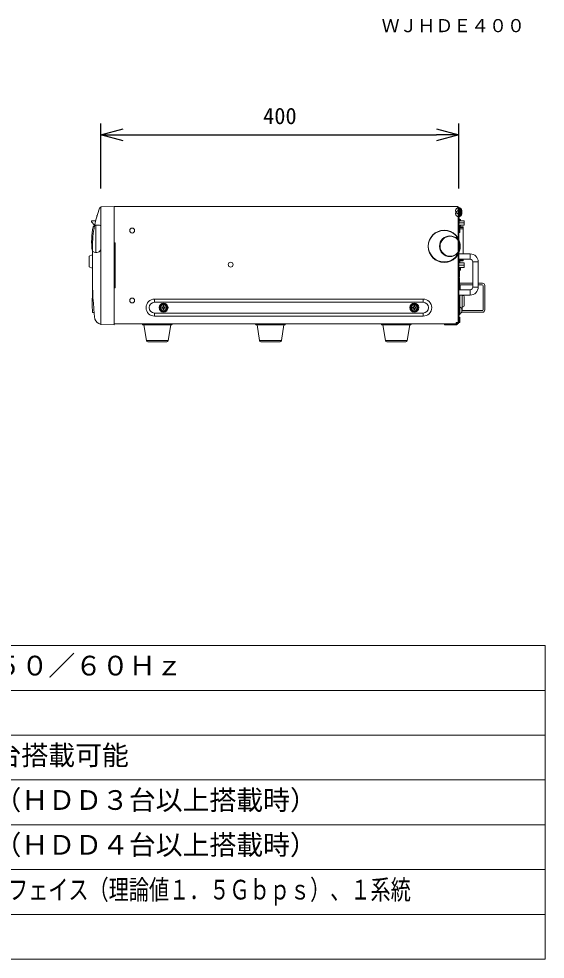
# Model space of a CAD drawing. Units: millimetres, scale not verified. Extents: x -63 to 62, y -56 to 57.
# Drawn here: x 3.7 to 62.5, y -56.5 to 48.4 of the extents above; entities that cross this region are included whole.
import ezdxf
from ezdxf.enums import TextEntityAlignment as Align

# ---------------------------------------------------------------- set-up
doc = ezdxf.new("R2010")
doc.units = ezdxf.units.MM
doc.header["$LTSCALE"] = 0.125
for name, color, linetype in [('0-0_0', 7, 'Continuous'), ('0-1_MOJI1', 7, 'Continuous'), ('0-3_TOUROKU', 7, 'Continuous'), ('0-4_SUNPO', 7, 'Continuous')]:
    doc.layers.add(name, color=color, linetype=linetype)
doc.layers.add('0-2_WAKU', color=1, linetype='Continuous', lineweight=18)
doc.layers.add('0-5_GAIKEI', color=1, linetype='Continuous', lineweight=18)
doc.styles.add('ＭＳ ゴシック', font='')
doc.styles.get('ＭＳ ゴシック').set_extended_font_data('MS Gothic')

# ---------------------------------------------------------------- blocks, each defined once
blk = doc.blocks.new('_Open30')
at = {"layer": '0-0_0'}
blk.add_line((0, 0), (-1, 0), dxfattribs=at)
blk.add_lwpolyline([(-1, 0.26795), (0, 0), (-1, -0.26795)], dxfattribs=at)
blk = doc.blocks.new('D1')
at = {"layer": '0-4_SUNPO'}
for p, q in [((206.3705, 91.0017), (206.3705, 98.2517)), ((246.3705, 91.0017), (246.3705, 98.2517)), ((208.8705, 97.0017), (243.8705, 97.0017))]:
    blk.add_line(p, q, dxfattribs=at)
at = {"layer": '0-4_SUNPO', "xscale": 2.5, "yscale": 2.5, "rotation": 180}
blk.add_blockref('_Open30', (206.3705, 97.0017), dxfattribs=at)
at = {"layer": '0-4_SUNPO', "xscale": 2.5, "yscale": 2.5}
blk.add_blockref('_Open30', (246.3705, 97.0017), dxfattribs=at)
at = {"layer": '0-4_SUNPO', "style": 'ＭＳ ゴシック'}
blk.add_text('400', height=1.833, dxfattribs=at).set_placement((224.4955, 97.6267), align=Align.BOTTOM_LEFT)

msp = doc.modelspace()

# ---------------------------------------------------------------- linework, layer by layer
at = {"layer": '0-2_WAKU', "color": 4}
for p, q in [((62.4993, -21.4999), (-62.5007, -21.4999)), ((62.4993, -56.4999), (62.4993, -21.4999)), ((-62.5007, -56.4999), (62.4993, -56.4999))]:
    msp.add_line(p, q, dxfattribs=at)
at = {"layer": '0-2_WAKU'}
for p, q in [((-62.5007, -26.4999), (62.4993, -26.4999)), ((-62.5007, -31.4999), (62.4993, -31.4999)), ((-62.5007, -36.4999), (62.4993, -36.4999)), ((-62.5007, -41.4999), (62.4993, -41.4999)), ((-62.5007, -46.4999), (62.4993, -46.4999)), ((-62.5007, -51.4999), (62.4993, -51.4999))]:
    msp.add_line(p, q, dxfattribs=at)
at = {"layer": '0-5_GAIKEI', "color": 7}
for p, q in [((12.8881, 27.4398), (12.7198, 27.3018)), ((12.9181, 27.4511), (14.3698, 27.5018)), ((52.7498, 27.5018), (14.3698, 27.5018)), ((52.7498, 27.5018), (52.7498, 27.3936)), ((52.7498, 27.4433), (52.7698, 27.4433)), ((52.7498, 27.3936), (52.7698, 27.3936)), ((52.7698, 27.4518), (52.7698, 27.4433)), ((52.7698, 27.3936), (52.7698, 14.5618)), ((52.8698, 14.5618), (52.8698, 27.3518)), ((12.1738, 25.4086), (11.8233, 25.7903)), ((12.2784, 25.8742), (11.8602, 25.8742)), ((12.1602, 25.3745), (12.0018, 25.2318)), ((11.8898, 22.1018), (11.5698, 21.9518)), ((11.9198, 22.1018), (11.8898, 22.1018)), ((11.9198, 22.5176), (11.9198, 19.6564)), ((11.5698, 20.7518), (11.5698, 21.9518)), ((11.8898, 20.6018), (11.5698, 20.7518)), ((11.9198, 20.6018), (11.8898, 20.6018)), ((11.9263, 18.1013), (11.9039, 16.4443)), ((11.9039, 16.4392), (11.9378, 15.7096)), ((11.9868, 15.6628), (12.1202, 15.6605)), ((14.3698, 14.3018), (12.8698, 14.328)), ((14.3698, 14.4018), (14.3698, 14.3018)), ((14.3698, 14.4018), (52.6398, 14.4018)), ((52.8698, 14.5618), (52.5698, 14.5618)), ((52.5698, 14.5618), (52.5698, 14.4018)), ((52.6398, 14.4018), (52.6398, 14.5618))]:
    msp.add_line(p, q, dxfattribs=at)
at = {"layer": '0-5_GAIKEI'}
for p, q in [((12.8698, 14.3771), (12.8698, 27.4011)), ((14.3698, 27.5018), (14.3698, 14.4018)), ((52.9698, 26.4018), (52.9698, 27.3018)), ((53.1228, 27.1289), (53.0268, 27.1746)), ((53.1228, 26.5746), (53.0268, 26.5289)), ((53.1788, 27.0468), (53.1795, 27.0468)), ((53.1795, 26.6568), (53.1788, 26.6568)), ((53.1798, 27.0318), (53.1798, 26.6717)), ((12.1613, 25.3469), (12.2998, 25.3518)), ((12.1763, 25.4208), (12.7243, 25.4016)), ((12.2998, 22.3618), (12.2998, 25.3518)), ((12.8691, 22.8518), (12.8691, 25.2517)), ((52.8698, 26.2054), (52.8828, 26.2043)), ((52.8698, 25.5982), (52.8828, 25.5993)), ((52.8698, 25.4038), (53.4438, 25.4038)), ((53.3198, 25.2368), (52.8698, 25.2368)), ((52.8698, 25.2124), (52.9716, 25.2035)), ((52.8916, 25.6067), (52.8916, 26.1969)), ((52.8916, 26.0518), (52.9317, 26.0518)), ((52.8916, 25.9038), (53.4438, 25.9038)), ((52.8916, 25.6538), (53.4438, 25.6538)), ((52.9117, 25.2368), (52.9117, 25.4038)), ((52.9317, 25.9038), (52.9317, 26.0518)), ((52.9716, 24.6001), (52.9716, 25.2035)), ((53.0476, 25.3978), (53.0491, 25.4038)), ((53.048, 25.3976), (53.0476, 25.3978)), ((53.3198, 25.2368), (53.3198, 22.2018)), ((53.4438, 25.9038), (53.4438, 25.4038)), ((52.8698, 24.5912), (52.9716, 24.6001)), ((52.9716, 25.1501), (53.3198, 25.1501)), ((52.9716, 24.9894), (53.3198, 24.9894)), ((14.3698, 23.4618), (14.3898, 23.4618)), ((14.3698, 23.4518), (14.4698, 23.4518)), ((14.3898, 23.4518), (14.3898, 23.4618)), ((14.4698, 18.4018), (14.4698, 23.4518)), ((52.8698, 23.3624), (52.9628, 23.3543)), ((52.9716, 22.7567), (52.9716, 23.3469)), ((52.9913, 23.2518), (52.9924, 23.2518)), ((52.9913, 23.1018), (53.0077, 23.1018)), ((11.9198, 22.9136), (11.9198, 22.6297)), ((11.9198, 22.4918), (11.9569, 22.4918)), ((12.265, 22.3618), (12.4325, 22.3618)), ((52.8698, 22.7412), (52.9628, 22.7493)), ((52.8698, 22.2018), (54.1198, 22.2018)), ((53.0077, 23.0018), (52.9913, 23.0018)), ((52.9924, 22.8518), (52.9913, 22.8518)), ((54.1198, 22.2018), (54.1198, 21.6018)), ((52.8698, 21.6018), (54.1198, 21.6018)), ((52.8698, 21.4935), (53.3198, 21.4935)), ((52.8698, 21.4098), (53.3198, 21.4098)), ((52.8698, 21.1998), (53.4438, 21.1998)), ((52.9628, 21.1998), (52.9628, 21.4068)), ((53.3198, 21.6018), (53.3198, 21.4098)), ((53.4438, 21.1998), (53.4438, 20.6998)), ((55.0198, 21.3018), (54.4198, 21.3018)), ((54.4198, 21.3018), (54.4198, 18.5018)), ((55.0198, 21.3018), (55.0198, 18.5018)), ((52.8698, 20.9498), (53.4438, 20.9498)), ((52.8698, 20.6998), (53.4438, 20.6998)), ((52.9198, 20.6998), (52.9198, 19.6218)), ((52.9198, 20.3518), (52.9317, 20.3518)), ((53.0214, 20.4077), (53.0214, 20.6998)), ((52.8698, 19.6218), (52.9198, 19.6218)), ((52.9198, 19.5018), (52.9198, 18.8318)), ((52.9198, 18.9218), (54.4198, 18.9218)), ((54.1043, 18.9218), (54.0997, 18.9216)), ((54.4154, 18.9218), (54.4198, 18.9216)), ((55.0198, 18.9218), (55.4998, 18.9218)), ((14.4698, 18.4018), (14.3698, 18.4018)), ((14.3698, 18.3918), (14.3898, 18.3918)), ((14.3898, 18.3918), (14.3898, 18.4018)), ((52.8698, 18.8318), (52.9198, 18.8318)), ((52.8698, 18.7668), (52.9117, 18.7668)), ((54.1198, 18.2018), (52.8698, 18.2018)), ((52.9117, 18.2018), (52.9117, 18.7668)), ((52.9777, 18.7418), (54.4198, 18.7418)), ((53.0014, 18.2018), (53.0014, 18.7109)), ((54.0907, 18.7438), (54.0967, 18.7424)), ((54.0967, 18.7424), (54.1027, 18.7418)), ((54.1027, 18.7418), (54.1043, 18.7418)), ((54.1198, 17.6018), (54.1198, 18.2018)), ((54.4169, 18.7418), (54.4154, 18.7418)), ((54.4198, 18.7421), (54.4169, 18.7418)), ((55.0198, 18.5018), (54.4198, 18.5018)), ((55.0198, 18.7418), (55.4698, 18.7418)), ((55.5698, 18.6418), (55.5698, 15.9718)), ((55.7498, 18.6718), (55.7498, 15.9418)), ((18.8698, 17.1518), (18.8698, 16.8018)), ((48.8698, 17.1518), (18.8698, 17.1518)), ((48.8698, 16.8018), (18.8698, 16.8018)), ((48.8698, 17.1518), (48.8698, 16.8018)), ((54.1198, 17.6018), (52.8698, 17.6018)), ((52.8698, 17.1624), (52.9628, 17.1543)), ((52.9716, 16.4067), (52.9716, 17.6018)), ((53.2398, 17.6018), (53.2398, 15.8718)), ((53.342, 17.5539), (53.2398, 17.5562)), ((53.4398, 17.454), (53.4398, 16.4096)), ((19.6748, 16.1518), (19.6748, 16.2518)), ((19.6748, 16.2518), (19.8198, 16.2518)), ((19.6748, 16.1518), (19.8198, 16.1518)), ((19.8198, 16.3968), (19.8198, 16.2518)), ((19.8198, 16.3968), (19.9198, 16.3968)), ((19.8198, 16.0068), (19.8198, 16.1518)), ((19.9198, 16.0068), (19.8198, 16.0068)), ((19.9198, 16.3968), (19.9198, 16.2518)), ((19.9198, 16.2518), (20.0648, 16.2518)), ((19.9198, 16.1518), (19.9198, 16.0068)), ((20.0648, 16.1518), (19.9198, 16.1518)), ((20.0648, 16.2518), (20.0648, 16.1518)), ((47.6748, 16.2518), (47.8198, 16.2518)), ((47.6748, 16.1518), (47.6748, 16.2518)), ((47.6748, 16.1518), (47.8198, 16.1518)), ((47.8198, 16.3968), (47.9198, 16.3968)), ((47.8198, 16.3968), (47.8198, 16.2518)), ((47.8198, 16.0068), (47.8198, 16.1518)), ((47.9198, 16.0068), (47.8198, 16.0068)), ((47.9198, 16.3968), (47.9198, 16.2518)), ((47.9198, 16.2518), (48.0648, 16.2518)), ((48.0648, 16.1518), (47.9198, 16.1518)), ((47.9198, 16.1518), (47.9198, 16.0068)), ((48.0648, 16.2518), (48.0648, 16.1518)), ((52.8698, 16.5412), (52.9628, 16.5493)), ((52.8698, 16.3912), (52.8918, 16.3931)), ((52.8828, 16.3853), (52.8828, 16.3923)), ((52.9403, 16.3973), (52.9628, 16.3993)), ((52.9698, 15.4518), (52.9698, 16.3518)), ((53.1228, 16.1789), (53.0376, 16.2195)), ((55.4698, 15.8718), (53.1793, 15.8718)), ((53.1795, 16.0969), (53.1795, 15.7067)), ((53.342, 16.3096), (53.2398, 16.3074)), ((18.8698, 15.2518), (18.8698, 15.6018)), ((18.8698, 15.6018), (48.8698, 15.6018)), ((18.8698, 15.2518), (48.8698, 15.2518)), ((48.8698, 15.2518), (48.8698, 15.6018)), ((52.8698, 15.1624), (52.9628, 15.1543)), ((52.9716, 14.5567), (52.9716, 15.1469)), ((53.1228, 15.6246), (53.0376, 15.584)), ((55.4998, 15.6918), (53.177, 15.6918)), ((17.4698, 14.4018), (17.5698, 14.3018)), ((20.7698, 14.3018), (17.5698, 14.3018)), ((17.9498, 12.5284), (17.6698, 14.3018)), ((20.3898, 12.5284), (20.6698, 14.3018)), ((20.8698, 14.4018), (20.7698, 14.3018)), ((30.1098, 14.4018), (30.2098, 14.3018)), ((33.4098, 14.3018), (30.2098, 14.3018)), ((30.5898, 12.5284), (30.3098, 14.3018)), ((33.0298, 12.5284), (33.3098, 14.3018)), ((33.5098, 14.4018), (33.4098, 14.3018)), ((44.1698, 14.4018), (44.2698, 14.3018)), ((47.4698, 14.3018), (44.2698, 14.3018)), ((44.6498, 12.5284), (44.3698, 14.3018)), ((47.0898, 12.5284), (47.3698, 14.3018)), ((47.5698, 14.4018), (47.4698, 14.3018)), ((51.2398, 14.3018), (51.2398, 14.4018)), ((52.6398, 14.3018), (51.2398, 14.3018)), ((51.7398, 14.3018), (51.7398, 14.4018)), ((52.7398, 14.4018), (52.7398, 14.5618)), ((52.7398, 14.4218), (52.8198, 14.4218)), ((52.8198, 14.5618), (52.8198, 14.4218)), ((52.8198, 14.5368), (52.9628, 14.5493)), ((20.3898, 12.5284), (17.9498, 12.5284)), ((20.2416, 12.4018), (18.098, 12.4018)), ((33.0298, 12.5284), (30.5898, 12.5284)), ((32.8816, 12.4018), (30.738, 12.4018)), ((47.0898, 12.5284), (44.6498, 12.5284)), ((46.9416, 12.4018), (44.798, 12.4018))]:
    msp.add_line(p, q, dxfattribs=at)
msp.add_lwpolyline([(54.0997, 18.9216), (54.0937, 18.9205), (54.0878, 18.9187)], dxfattribs=at)
for centre, radius in [((52.8373, 27.0264), 0.3425), ((52.8389, 27.0043), 0.3425), ((52.8373, 26.6771), 0.3425), ((52.8389, 26.6993), 0.3425), ((53.0483, 27.0315), 0.1315), ((53.0485, 26.6748), 0.1315), ((53.0577, 26.6717), 0.1221), ((53.0579, 27.0297), 0.1221), ((53.1022, 27.0339), 0.0776), ((53.1022, 26.6697), 0.0776), ((16.3698, 24.8018), 0.275), ((51.2164, 23.0553), 1.776), ((51.2164, 23.0483), 1.776), ((51.2169, 23.0761), 1.776), ((51.2169, 23.0275), 1.776), ((51.8504, 23.0518), 1.1584), ((51.8506, 23.0518), 1.1581), ((51.8772, 23.0522), 1.1152), ((51.8772, 23.0511), 1.1152), ((27.3698, 21.0018), 0.275), ((16.3698, 17.0018), 0.275), ((19.8698, 16.2018), 0.5), ((19.8698, 16.2018), 0.4131), ((19.8698, 16.2018), 0.3229), ((47.8698, 16.2018), 0.5), ((47.8698, 16.2018), 0.4131), ((47.8698, 16.2018), 0.3229)]:
    msp.add_circle(centre, radius, dxfattribs=at)
at = {"layer": '0-5_GAIKEI', "color": 7}
for centre, radius, start, end in [((24.4198, 22.9018), 12.5, 159.39033, 168.58973), ((12.9198, 27.4011), 0.05, 92, 180), ((52.7698, 27.3518), 0.1, 0, 90), ((12.9281, 26.3042), 0.5167, 159.68043, 167.92328), ((11.8602, 25.8242), 0.05, 90, 222.5546), ((19.8398, 23.6303), 8, 168.45236, 187.99538), ((51.9198, 19.6564), 40, 179.9999, 186.78339), ((31.896, 17.0018), 20, 176.29557, 176.8486), ((11.9877, 18.2907), 0.05, 154.38594, 176.29557), ((11.9877, 15.7128), 0.05, 183.70443, 269), ((13.2065, 15.3752), 1.1, 203.77551, 252.17873)]:
    msp.add_arc(centre, radius, start, end, dxfattribs=at)
at = {"layer": '0-5_GAIKEI'}
for centre, radius, start, end in [((52.9198, 27.3018), 0.05, 0, 172.50062), ((52.9198, 26.4018), 0.05, 180, 0), ((53.0698, 27.2649), 0.1, 180, 244.53666), ((53.0698, 26.4386), 0.1, 115.46334, 180), ((53.0798, 27.0386), 0.1, 4.74426, 64.53662), ((53.0798, 26.6649), 0.1, 295.46338, 355.25574), ((24.4198, 22.9018), 12.5, 168.71946, 179.94593), ((12.7191, 25.2517), 0.15, 0, 88), ((52.882, 26.1943), 0.01, 14.74783, 85), ((52.882, 25.6093), 0.01, 275, 345.25217), ((52.9317, 25.9518), 0.1, 26.18844, 90), ((52.9117, 25.3168), 0.1, 306.82203, 333.81156), ((52.4033, 25.5668), 0.6665, 333.81155, 345.29255), ((52.4233, 25.7018), 0.6665, 17.64706, 26.18845), ((52.962, 23.3443), 0.01, 14.74783, 85), ((51.8507, 23.0518), 1.1591, 9.93581, 14.74783), ((11.9569, 22.4618), 0.03, 44.24072, 90), ((12.265, 22.7618), 0.4, 224.24072, 270), ((12.4325, 22.7818), 0.42, 270, 339.07517), ((12.2998, 22.8518), 0.5692, 337.26421, 0), ((52.962, 22.7593), 0.01, 275, 345.25217), ((51.8507, 23.0518), 1.1591, 345.25217, 350.06419), ((54.1198, 21.3018), 0.9, 0, 90), ((54.1198, 21.3018), 0.3, 0, 90), ((52.9317, 20.4518), 0.1, 270, 333.81156), ((52.8398, 19.5018), 0.08, 0, 67.94667), ((55.4998, 18.6718), 0.25, 0, 90), ((52.9117, 18.6668), 0.1, 26.18844, 90), ((54.1198, 18.5018), 0.3, 270, 0), ((54.1198, 18.5018), 0.9, 270, 0), ((55.4698, 18.6418), 0.1, 0, 90), ((18.8698, 16.2018), 0.95, 90, 270), ((18.8698, 16.2018), 0.6, 90, 270), ((48.8698, 16.2018), 0.95, 270, 90), ((48.8698, 16.2018), 0.6, 270, 90), ((52.962, 17.1443), 0.01, 14.74783, 85), ((53.3398, 17.454), 0.1, 0, 88.74555), ((52.9198, 16.3518), 0.05, 0, 180), ((52.962, 16.5593), 0.01, 275, 345.25217), ((52.962, 16.4093), 0.01, 275, 345.25217), ((53.0698, 16.3149), 0.1, 180, 241.29355), ((52.9853, 16.1343), 0.1, 58.47948, 68.55254), ((53.0798, 16.0886), 0.1, 4.74426, 64.53662), ((53.3398, 16.4096), 0.1, 271.25445, 0), ((55.4698, 15.9718), 0.1, 270, 0), ((55.4998, 15.9418), 0.25, 270, 0), ((52.9198, 15.4518), 0.05, 180, 0), ((52.962, 15.1443), 0.01, 14.74783, 85), ((53.0698, 15.4886), 0.1, 118.70645, 180), ((52.9853, 15.6693), 0.1, 291.44746, 301.52052), ((53.0798, 15.7149), 0.1, 295.46338, 355.25574), ((52.6398, 14.4018), 0.1, 270, 0), ((52.962, 14.5593), 0.01, 275, 345.25217), ((18.098, 12.5518), 0.15, 188.97263, 270), ((20.2416, 12.5518), 0.15, 270, 351.02737), ((30.738, 12.5518), 0.15, 188.97263, 270), ((32.8816, 12.5518), 0.15, 270, 351.02737), ((44.798, 12.5518), 0.15, 188.97263, 270), ((46.9416, 12.5518), 0.15, 270, 351.02737)]:
    msp.add_arc(centre, radius, start, end, dxfattribs=at)

# ---------------------------------------------------------------- block references
at = {"layer": '0-4_SUNPO'}
msp.add_blockref('D1', (-193.5007, -61.4999), dxfattribs=at)

# ---------------------------------------------------------------- texts
at = {"layer": '0-1_MOJI1', "style": 'ＭＳ ゴシック'}
for s, p in [('ＡＣ１００Ｖ\u3000５０／６０Ｈｚ', (-20.0007, -25.4999)), ('ＨＤＤ×最大９台搭載可能', (-20.0007, -35.4999)), ('ＲＡＩＤ５機能（ＨＤＤ３台以上搭載時）', (-20.0007, -40.4999)), ('ＲＡＩＤ６機能（ＨＤＤ４台以上搭載時）', (-20.0007, -45.4999))]:
    msp.add_text(s, height=2.199, dxfattribs=at).set_placement(p, align=Align.BOTTOM_LEFT)
at = {"layer": '0-1_MOJI1', "style": 'ＭＳ ゴシック', "width": 0.75}
msp.add_text('高速シリアルインターフェイス（理論値１．５Ｇｂｐｓ）、１系統', height=2.199, dxfattribs=at).set_placement((-20.0007, -50.4999), align=Align.BOTTOM_LEFT)
at = {"layer": '0-3_TOUROKU', "style": 'ＭＳ ゴシック'}
msp.add_text('ＷＪＨＤＥ４００', height=1.466, dxfattribs=at).set_placement((44.2326, 46.5001), align=Align.BOTTOM_LEFT)

doc.saveas('drawing.dxf')
